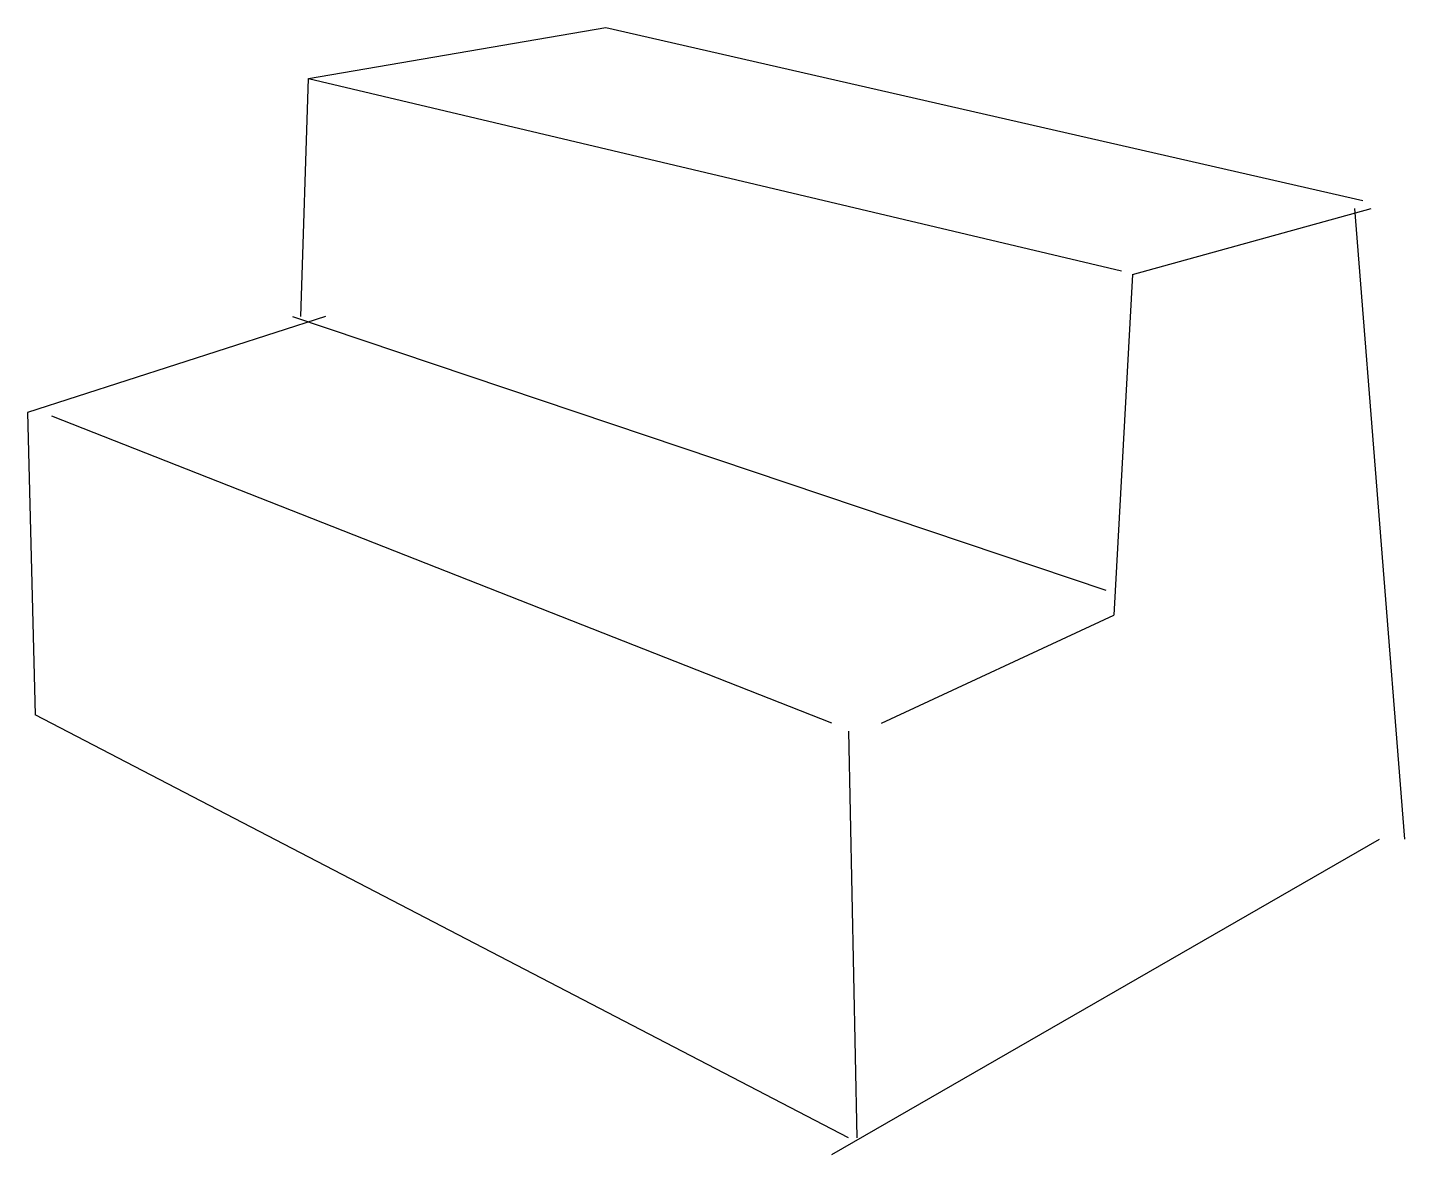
# Model space of a CAD drawing. Header units: metres. Extents: x -110 to 56, y 54 to 190.
import ezdxf

# ---------------------------------------------------------------- set-up
doc = ezdxf.new("R2010")
doc.units = ezdxf.units.M

msp = doc.modelspace()

# ---------------------------------------------------------------- linework, layer by layer
at = {"layer": 'Capa_por_defecto', "color": 0}
for p, q in [((-76.074669, 183.685264), (-40.244575, 189.827566)), ((-40.244575, 189.827566), (51, 169)), ((-77, 155), (-76.074669, 183.685264)), ((-76.074669, 183.685264), (21.922921, 160.503039)), ((23.219489, 160.060549), (52, 168)), ((50, 168), (56, 92)), ((23.219489, 160.060549), (21, 119)), ((-74, 155), (-109.9104, 143.416)), ((-78, 155), (20, 122)), ((-109.9104, 143.416), (-109, 107)), ((-13, 106), (-107, 143)), ((-7, 106), (21, 119)), ((-11, 56), (-109, 107)), ((-11, 105), (-10, 56)), ((-13, 54), (53, 92))]:
    msp.add_line(p, q, dxfattribs=at)

doc.saveas('drawing.dxf')
